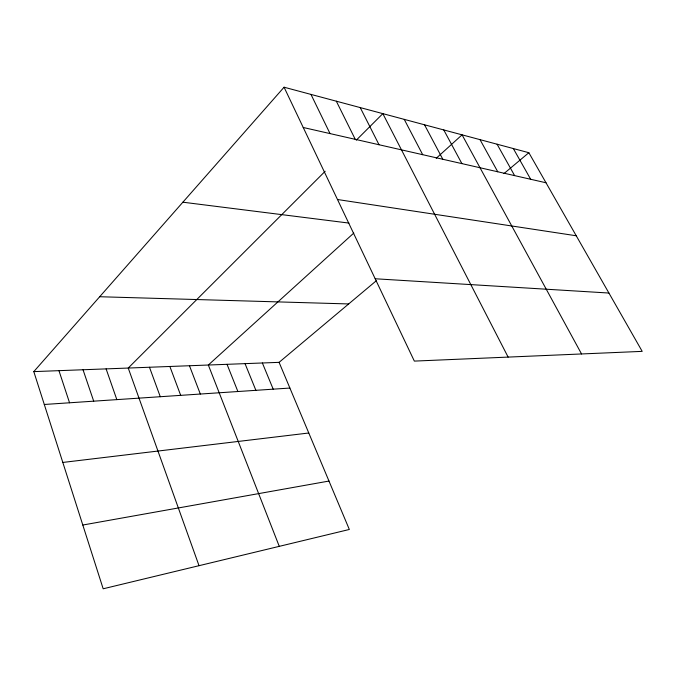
<?xml version="1.0" encoding="UTF-8"?>
<svg xmlns="http://www.w3.org/2000/svg" width="676" height="676" viewBox="0 0 676 676"><rect width="100%" height="100%" fill="white"/><g stroke="black" fill="none" stroke-linecap="round" stroke-linejoin="round"><path stroke-width="1.01" d="M33.8 371.614L279.087 362.353L349.331 529.469L103.174 588.788L33.8 371.614L284.072 87.212L528.852 152.708L642.2 351.368L414.346 361.102L284.072 87.212M325.173 171.256L128.229 368.048L199.023 565.685M356.26 140.194L382.836 113.636L508.124 357.097M353.793 233.068L208.335 365.023L279.264 546.352M436.223 158.294L462.071 134.837L581.546 353.954M279.087 362.353L376.245 280.802M503.958 173.597L528.852 152.708M82.81 525.032L328.984 481.05M62.809 462.443L308.78 433.003M44.295 404.476L289.886 388.049M99.702 296.73L348.672 303.946M375.18 278.765L608.915 293.038M182.883 202.2L348.96 223.08M337.485 199.513L576.248 235.772M303.228 127.485L545.997 182.765M513.337 148.559L530.685 179.275M497.08 144.208L514.622 175.616M480.011 139.636L497.756 171.78M443.769 129.944L461.894 163.609M424.511 124.79L442.814 159.266M404.231 119.365L422.703 154.694M360.232 107.594L379.025 144.749M336.318 101.189L355.246 139.332M310.977 94.412L330.032 133.586M262.373 362.987L273.197 389.165M245.042 363.637L255.883 390.322M227.035 364.322L237.893 391.522M189.466 365.741L200.324 394.04M169.862 366.476L180.695 395.35M149.464 367.245L160.28 396.719M106.107 368.885L116.838 399.626M83.03 369.755L93.702 401.172M58.956 370.668L69.552 402.795"/></g></svg>
